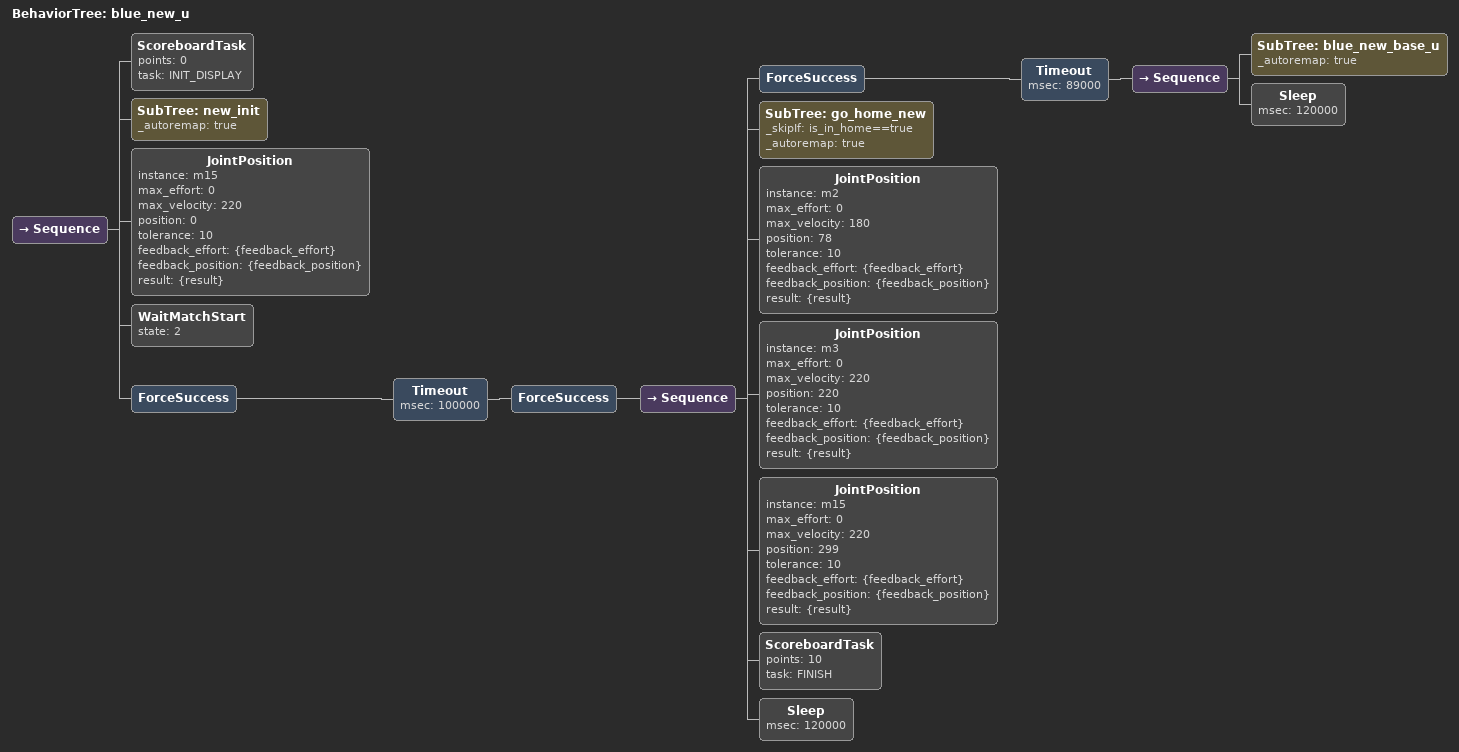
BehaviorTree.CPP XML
<?xml version="1.0" encoding="UTF-8"?>
<root BTCPP_format="4">
  <BehaviorTree ID="blue_new_u">
    <Sequence>
      <ScoreboardTask points="0"
                      task="INIT_DISPLAY"/>
      <SubTree ID="new_init"
               _autoremap="true"/>
      <JointPosition instance="m15"
                     max_effort="0"
                     max_velocity="220"
                     position="0"
                     tolerance="10"
                     feedback_effort="{feedback_effort}"
                     feedback_position="{feedback_position}"
                     result="{result}"/>
      <WaitMatchStart state="2"/>
      <ForceSuccess>
        <Timeout msec="100000">
          <ForceSuccess>
            <Sequence>
              <ForceSuccess>
                <Timeout msec="89000">
                  <Sequence>
                    <SubTree ID="blue_new_base_u"
                             _autoremap="true"/>
                    <Sleep msec="120000"/>
                  </Sequence>
                </Timeout>
              </ForceSuccess>
              <SubTree ID="go_home_new"
                       _skipIf="is_in_home==true"
                       _autoremap="true"/>
              <JointPosition instance="m2"
                             max_effort="0"
                             max_velocity="180"
                             position="78"
                             tolerance="10"
                             feedback_effort="{feedback_effort}"
                             feedback_position="{feedback_position}"
                             result="{result}"/>
              <JointPosition instance="m3"
                             max_effort="0"
                             max_velocity="220"
                             position="220"
                             tolerance="10"
                             feedback_effort="{feedback_effort}"
                             feedback_position="{feedback_position}"
                             result="{result}"/>
              <JointPosition instance="m15"
                             max_effort="0"
                             max_velocity="220"
                             position="299"
                             tolerance="10"
                             feedback_effort="{feedback_effort}"
                             feedback_position="{feedback_position}"
                             result="{result}"/>
              <ScoreboardTask points="10"
                              task="FINISH"/>
              <Sleep msec="120000"/>
            </Sequence>
          </ForceSuccess>
        </Timeout>
      </ForceSuccess>
    </Sequence>
  </BehaviorTree>

</root>
